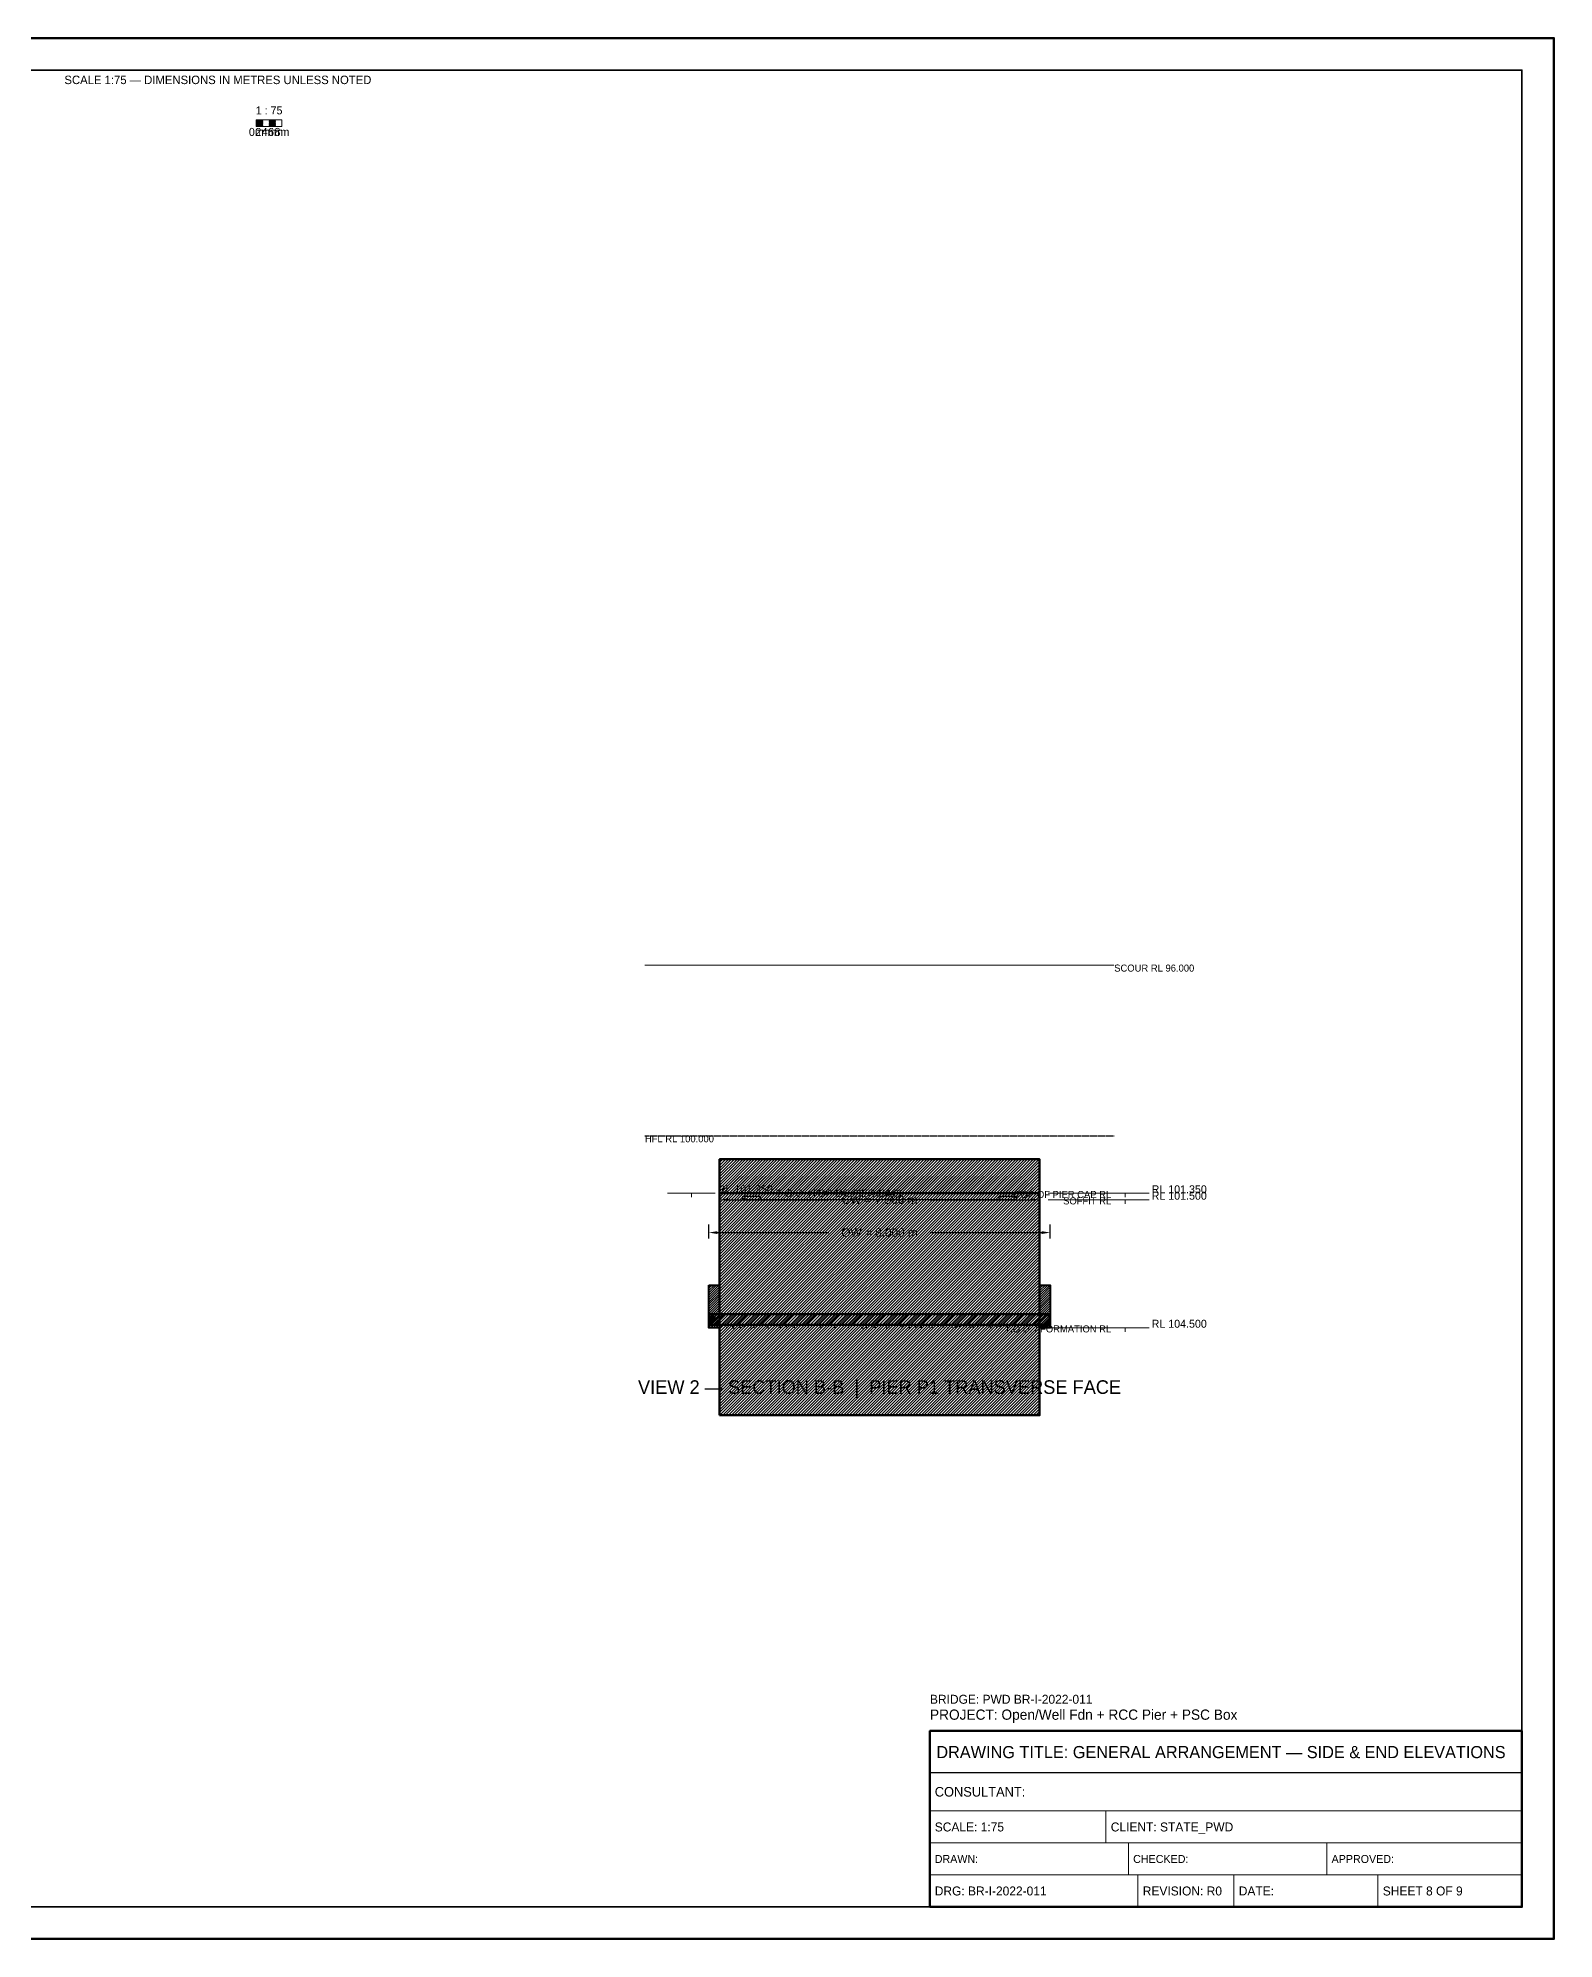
# Model space of a CAD drawing. Header units: metres. Extents: x 0 to 841, y 0 to 594.
# Drawn here: x 367 to 841, y 0 to 594 of the extents above; entities that cross this region are included whole.
import ezdxf
from ezdxf.enums import TextEntityAlignment as Align

# ---------------------------------------------------------------- set-up
doc = ezdxf.new("R2010")
doc.units = ezdxf.units.M
doc.linetypes.add('DASHED', pattern=[0.5, 0.375, -0.125])
doc.linetypes.add('DASHED2', pattern=[0.25, 0.1875, -0.0625])
for name, color, linetype, lineweight in [('BORDER-INNER', 7, 'Continuous', 35), ('BORDER-OUTER', 7, 'Continuous', 70), ('CIVIL-HFL', 5, 'DASHED', 25), ('CIVIL-SCOUR', 1, 'DASHED2', 18), ('DIM-LEVEL', 3, 'Continuous', 18), ('DIM-LINEAR', 3, 'Continuous', 18), ('STRUC-HATCHING', 8, 'Continuous', 18), ('SUB-BEARING', 5, 'Continuous', 25), ('SUB-PIER', 2, 'Continuous', 35), ('SUPER-DECK', 2, 'Continuous', 50), ('SUPER-KERB', 7, 'Continuous', 25), ('SUPER-PARAPET', 2, 'Continuous', 35), ('SUPER-WEARING', 8, 'Continuous', 25), ('SYM-SCALE', 7, 'Continuous', 13), ('TEXT-GENERAL', 7, 'Continuous', 18), ('TEXT-HEADER', 7, 'Continuous', 25), ('TEXT-LEVEL', 5, 'Continuous', 18), ('TEXT-SPEC', 7, 'Continuous', 13), ('TEXT-TITLE', 7, 'Continuous', 25), ('TITLEBLK-BOX', 7, 'Continuous', 50), ('TITLEBLK-TEXT', 7, 'Continuous', 18)]:
    doc.layers.add(name, color=color, linetype=linetype, lineweight=lineweight)
doc.styles.add('BRIDGE_STD', font='Arial.ttf')
doc.dimstyles.new('pmb100', dxfattribs={"dimtxt": 2.5, "dimasz": 0.9375, "dimexe": 2.5, "dimexo": 2.5, "dimtad": 0, "dimtih": 1, "dimdec": 0, "dimtxsty": 'BRIDGE_STD', "dimcen": 2.5, "dimazin": 3, "dimtfac": 1, "dimtmove": 0, "dimatfit": 3})

msp = doc.modelspace()

# ---------------------------------------------------------------- hatches: boundary and pattern name
at = {"layer": 'STRUC-HATCHING'}
h = msp.add_hatch(dxfattribs=at)
h.set_pattern_fill('ANSI31', scale=0.2)
h.paths.add_polyline_path([(580.25, 243.67), (680.25, 243.67), (680.25, 233), (580.25, 233)])
h = msp.add_hatch(dxfattribs=at)
h.set_pattern_fill('ANSI31', scale=0.2)
h.paths.add_polyline_path([(580.25, 163.67), (680.25, 163.67), (680.25, 243.67), (580.25, 243.67)])
h = msp.add_hatch(dxfattribs=at)
h.set_pattern_fill('ANSI31', scale=0.16)
h.paths.add_polyline_path([(576.92, 204.33), (580.25, 204.33), (580.25, 191), (576.92, 191)])
h = msp.add_hatch(dxfattribs=at)
h.set_pattern_fill('ANSI31', scale=0.16)
h.paths.add_polyline_path([(680.25, 204.33), (683.58, 204.33), (683.58, 191), (680.25, 191)])
h = msp.add_hatch(dxfattribs=at)
h.set_pattern_fill('ANSI31', scale=0.2666667)
h.paths.add_polyline_path([(576.92, 195.2), (683.58, 195.2), (683.58, 191.87), (576.92, 191.87)])
h = msp.add_hatch(dxfattribs=at)
h.set_pattern_fill('ANSI31', scale=0.1866667)
h.paths.add_polyline_path([(580.25, 191), (576.92, 191), (576.92, 193.93), (577.92, 195.11), (580.25, 192.76)])
h = msp.add_hatch(dxfattribs=at)
h.set_pattern_fill('ANSI31', scale=0.1866667)
h.paths.add_polyline_path([(680.25, 191), (683.58, 191), (683.58, 193.93), (682.58, 195.11), (680.25, 192.76)])
at = {"layer": 'SUPER-WEARING'}
h = msp.add_hatch(dxfattribs=at)
h.set_pattern_fill('AR-SAND', scale=0.0533333)
h.paths.add_polyline_path([(580.25, 191.87), (680.25, 191.87), (680.25, 191), (580.25, 191)])
at = {"layer": 'SYM-SCALE'}
h = msp.add_hatch(dxfattribs=at)
h.set_pattern_fill('SOLID')
h.paths.add_polyline_path([(435.5, 566.4), (437.5, 566.4), (437.5, 568.39), (435.5, 568.39)])
h = msp.add_hatch(dxfattribs=at)
h.set_pattern_fill('SOLID')
h.paths.add_polyline_path([(439.5, 566.4), (441.5, 566.4), (441.5, 568.39), (439.5, 568.39)])

# ---------------------------------------------------------------- linework, layer by layer
at = {"layer": 'BORDER-INNER'}
msp.add_lwpolyline([(10, 10), (831, 10), (831, 584), (10, 584), (10, 10)], dxfattribs=at)
at = {"layer": 'BORDER-OUTER'}
msp.add_lwpolyline([(0, 0), (841, 0), (841, 594), (0, 594), (0, 0)], dxfattribs=at)
at = {"layer": 'CIVIL-HFL', "color": 5, "linetype": 'DASHED'}
msp.add_line((556.92, 251), (703.58, 251), dxfattribs=at)
at = {"layer": 'CIVIL-SCOUR', "color": 1, "linetype": 'DASHED2'}
msp.add_line((556.92, 304.33), (703.58, 304.33), dxfattribs=at)
at = {"layer": 'DIM-LEVEL'}
for p, q in [((563.97, 233), (578.93, 233)), ((571.45, 233), (571.45, 231.75)), ((699.57, 233), (714.53, 233)), ((707.05, 233), (707.05, 231.75)), ((699.57, 231), (714.53, 231)), ((707.05, 231), (707.05, 229.75)), ((699.57, 191), (714.53, 191)), ((707.05, 191), (707.05, 189.75))]:
    msp.add_line(p, q, dxfattribs=at)
at = {"layer": 'DIM-LEVEL', "color": 5}
for p, q in [((707.05, 233), (682.92, 233)), ((707.05, 231), (682.92, 231)), ((707.05, 191), (682.92, 191))]:
    msp.add_line(p, q, dxfattribs=at)
at = {"layer": 'SUB-BEARING', "lineweight": 30}
for points in [[(587.58, 232.1), (592.92, 232.1), (592.92, 231), (587.58, 231), (587.58, 232.1)], [(667.58, 232.1), (672.92, 232.1), (672.92, 231), (667.58, 231), (667.58, 232.1)]]:
    msp.add_lwpolyline(points, dxfattribs=at)
at = {"layer": 'SUB-PIER', "lineweight": 50}
for points in [[(580.25, 243.67), (680.25, 243.67), (680.25, 233), (580.25, 233), (580.25, 243.67)], [(580.25, 163.67), (680.25, 163.67), (680.25, 243.67), (580.25, 243.67), (580.25, 163.67)]]:
    msp.add_lwpolyline(points, dxfattribs=at)
at = {"layer": 'SUB-PIER', "lineweight": 30}
msp.add_lwpolyline([(588.25, 233), (672.25, 233), (672.25, 231), (588.25, 231), (588.25, 233)], dxfattribs=at)
at = {"layer": 'SUPER-DECK', "lineweight": 50}
msp.add_lwpolyline([(576.92, 195.2), (683.58, 195.2), (683.58, 191.87), (576.92, 191.87), (576.92, 195.2)], dxfattribs=at)
at = {"layer": 'SUPER-KERB', "lineweight": 35}
for points in [[(580.25, 191), (576.92, 191), (576.92, 193.93), (577.92, 195.11), (580.25, 192.76), (580.25, 191)], [(680.25, 191), (683.58, 191), (683.58, 193.93), (682.58, 195.11), (680.25, 192.76), (680.25, 191)]]:
    msp.add_lwpolyline(points, dxfattribs=at)
at = {"layer": 'SUPER-PARAPET', "lineweight": 40}
for points in [[(576.92, 204.33), (580.25, 204.33), (580.25, 191), (576.92, 191), (576.92, 204.33)], [(680.25, 204.33), (683.58, 204.33), (683.58, 191), (680.25, 191), (680.25, 204.33)]]:
    msp.add_lwpolyline(points, dxfattribs=at)
at = {"layer": 'SYM-SCALE'}
msp.add_lwpolyline([(435.5, 566.4), (443.5, 566.4), (443.5, 568.39), (435.5, 568.39), (435.5, 566.4)], dxfattribs=at)
at = {"layer": 'TITLEBLK-BOX', "lineweight": 50}
msp.add_lwpolyline([(646, 10), (831, 10), (831, 65), (646, 65), (646, 10)], dxfattribs=at)
at = {"layer": 'TITLEBLK-BOX', "lineweight": 30}
msp.add_lwpolyline([(646, 52), (831, 52), (831, 65), (646, 65), (646, 52)], dxfattribs=at)
at = {"layer": 'TITLEBLK-BOX', "lineweight": 18}
for points in [[(646, 40), (831, 40), (831, 52), (646, 52), (646, 40)], [(646, 30), (701, 30), (701, 40), (646, 40), (646, 30)], [(701, 30), (831, 30), (831, 40), (701, 40), (701, 30)], [(646, 20), (708, 20), (708, 30), (646, 30), (646, 20)], [(708, 20), (770, 20), (770, 30), (708, 30), (708, 20)], [(770, 20), (831, 20), (831, 30), (770, 30), (770, 20)], [(646, 10), (711, 10), (711, 20), (646, 20), (646, 10)], [(711, 10), (741, 10), (741, 20), (711, 20), (711, 10)], [(741, 10), (786, 10), (786, 20), (741, 20), (741, 10)], [(786, 10), (831, 10), (831, 20), (786, 20), (786, 10)]]:
    msp.add_lwpolyline(points, dxfattribs=at)

# ---------------------------------------------------------------- texts
at = {"layer": 'CIVIL-HFL', "color": 5}
msp.add_text('HFL RL 100.000', height=2.2, dxfattribs=at).set_placement((556.92, 248.95))
at = {"layer": 'CIVIL-SCOUR', "color": 1}
msp.add_text('SCOUR RL 96.000', height=2.2, dxfattribs=at).set_placement((703.58, 302.28))
at = {"layer": 'TEXT-GENERAL'}
for s, p in [('1 : 75', (439.5, 570.14)), ('0m', (435.5, 563.41)), ('2m', (437.5, 563.41)), ('4m', (439.5, 563.41)), ('6m', (441.5, 563.41)), ('8m', (443.5, 563.41))]:
    msp.add_text(s, height=2.493, dxfattribs=at).set_placement(p, align=Align.CENTER)
at = {"layer": 'TEXT-HEADER'}
msp.add_text('T.O.C. (TOP OF PIER CAP)', height=2.3467, dxfattribs=at).set_placement((597.85, 231.83))
msp.add_text('VIEW 2 — SECTION B-B  |  PIER P1 TRANSVERSE FACE', height=4.2533, dxfattribs=at).set_placement((630.25, 170.33), align=Align.CENTER)
at = {"layer": 'TEXT-LEVEL'}
for s, p in [('RL 101.350', (579.68, 233)), ('RL 101.350', (715.28, 233)), ('RL 101.500', (715.28, 231)), ('RL 104.500', (715.28, 191))]:
    msp.add_text(s, height=2.493, dxfattribs=at).set_placement(p)
for s, p in [('TOP OF PIER CAP RL', (702.65, 231.53)), ('SOFFIT RL', (702.65, 229.53)), ('T.O.D. / FORMATION RL', (702.65, 189.53))]:
    msp.add_text(s, height=2.2, dxfattribs=at).set_placement(p, align=Align.RIGHT)
at = {"layer": 'TEXT-SPEC', "color": 8}
msp.add_text('SCALE 1:75 — DIMENSIONS IN METRES UNLESS NOTED', height=2.64, dxfattribs=at).set_placement((423.5, 579.6), align=Align.CENTER)
at = {"layer": 'TEXT-TITLE'}
for s, height, p in [('PROJECT: Open/Well Fdn + RCC Pier + PSC Box', 3.2, (646, 68.5)), ('DRAWING TITLE: GENERAL ARRANGEMENT — SIDE & END ELEVATIONS', 3.8, (648, 56.5))]:
    msp.add_text(s, height=height, dxfattribs=at).set_placement(p)
at = {"layer": 'TITLEBLK-TEXT'}
for s, height, p in [('BRIDGE: PWD BR-I-2022-011', 2.8, (646, 73.5)), ('CONSULTANT: ', 3, (647.5, 44.5)), ('SCALE: 1:75', 2.8, (647.5, 33.6)), ('CLIENT: STATE_PWD', 2.8, (702.5, 33.6)), ('DRAWN: ', 2.5, (647.5, 23.75)), ('CHECKED: ', 2.5, (709.5, 23.75)), ('APPROVED: ', 2.5, (771.5, 23.75)), ('DRG: BR-I-2022-011', 2.8, (647.5, 13.6)), ('REVISION: R0', 2.8, (712.5, 13.6)), ('DATE: ', 2.8, (742.5, 13.6)), ('SHEET 8 OF 9', 2.8, (787.5, 13.6))]:
    msp.add_text(s, height=height, dxfattribs=at).set_placement(p)

# ---------------------------------------------------------------- dimensions: what is measured, and where the dimension line sits
at = {"layer": 'DIM-LINEAR'}
for base, p1, p2, text in [((580.25, 231), (580.25, 226.6), (680.25, 226.6), 'CW = 7.500 m'), ((576.92, 220.73), (576.92, 216.33), (683.58, 216.33), 'OW = 8.000 m')]:
    msp.add_linear_dim(base=base, p1=p1, p2=p2, text=text, dimstyle='pmb100', override={"dimtxt": 2.64, "dimasz": 2.64, "dimgap": 1.056, "dimclrt": 3}, dxfattribs=at).render()

doc.saveas('drawing.dxf')
